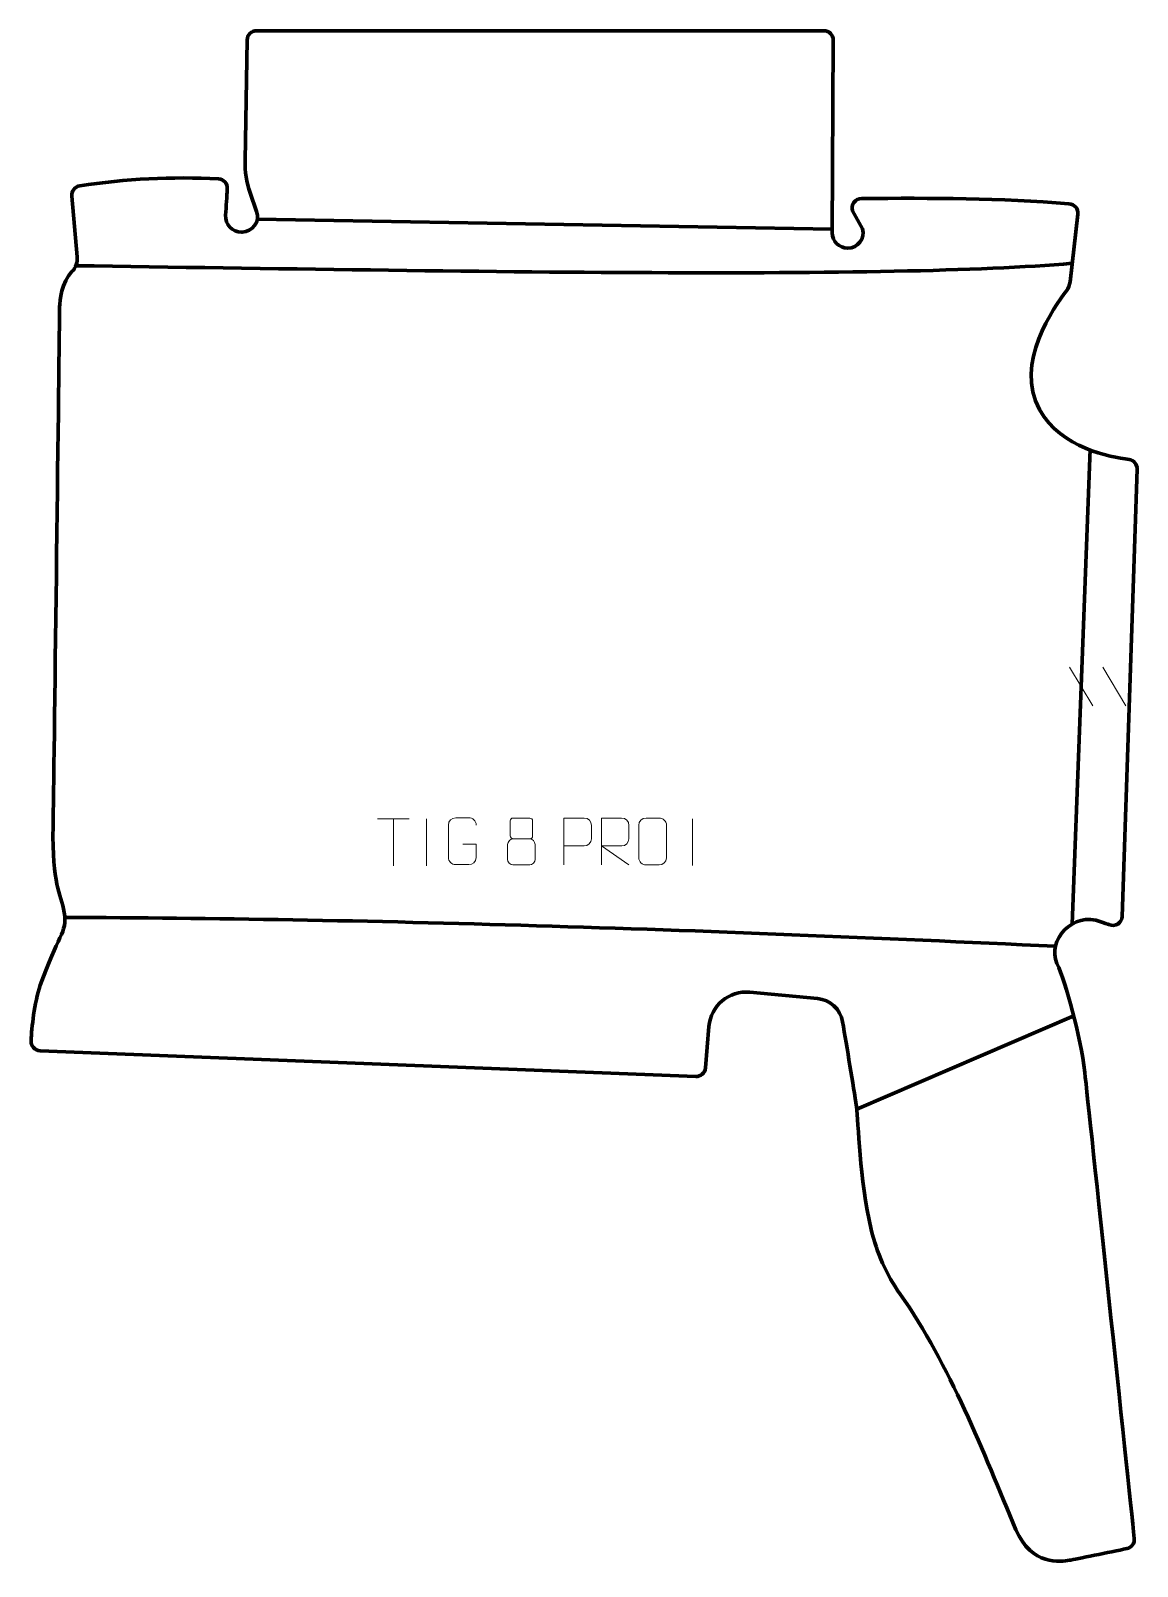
# Model space of a CAD drawing. Header units: millimetres. Extents: x -295 to 295, y -411 to 408.
import ezdxf

# ---------------------------------------------------------------- set-up
doc = ezdxf.new("R2010")
doc.units = ezdxf.units.MM
doc.header["$MEASUREMENT"] = 0
for name, color, linetype in [('layer 1', 7, 'Continuous'), ('layer 2', 7, 'Continuous'), ('layer 3', 7, 'Continuous')]:
    doc.layers.add(name, color=color, linetype=linetype)

msp = doc.modelspace()

# ---------------------------------------------------------------- linework, layer by layer
at = {"layer": 'layer 1', "color": 250, "lineweight": 9}
for points in [[(258.8218, 68.6106), (258.8218, 68.6106), (271.1861, 48.0663), (271.1861, 48.0663)], [(276.5517, 68.6106), (276.5517, 68.6106), (288.916, 48.0663), (288.916, 48.0663)], [(-110.1713, -12.2215), (-110.1713, -12.2215), (-93.1841, -12.2215), (-93.1841, -12.2215)], [(-101.6775, -37.1515), (-101.6775, -37.1515), (-101.6775, -12.198), (-101.6775, -12.198)], [(-84.0388, -12.1877), (-84.0388, -12.1877), (-84.0388, -37.1618), (-84.0388, -37.1618)], [(57.8909, -12.1319), (57.8909, -12.1319), (57.8909, -37.106), (57.8909, -37.106)]]:
    msp.add_open_spline(points, degree=3, dxfattribs=at)
for points, knots in [([(-64.6726, -25.6115), (-64.6726, -25.6115), (-57.5045, -25.6115), (-57.5045, -25.6115), (-57.5045, -25.6115), (-57.5045, -25.6115), (-57.5045, -32.7796), (-57.5045, -32.7796), (-57.5045, -32.7796), (-57.6442, -35.103), (-59.3214, -36.5826), (-61.4692, -36.5934), (-61.4692, -36.5934), (-63.801, -36.593), (-66.133, -36.593), (-68.4645, -36.5934), (-68.4645, -36.5934), (-70.3894, -36.6988), (-72.3616, -34.8143), (-72.3504, -32.797), (-72.3504, -32.797), (-72.35, -27.0269), (-72.35, -21.2572), (-72.3504, -15.4879), (-72.3504, -15.4879), (-72.3462, -13.3498), (-70.5994, -11.6306), (-68.4471, -11.644), (-68.4471, -11.644), (-66.1214, -11.644), (-63.7953, -11.644), (-61.4692, -11.644), (-61.4692, -11.644), (-59.5225, -11.6086), (-57.5311, -13.1001), (-57.5045, -15.5378)], [0, 0, 0, 0, 0.1, 0.1, 0.1, 0.1, 0.2, 0.2, 0.2, 0.2, 0.3, 0.3, 0.3, 0.3, 0.4, 0.4, 0.4, 0.4, 0.5, 0.5, 0.5, 0.5, 0.6, 0.6, 0.6, 0.6, 0.7, 0.7, 0.7, 0.7, 0.8, 0.8, 0.8, 0.8, 1, 1, 1, 1]), ([(-39.3985, -13.2475), (-39.3985, -15.4605), (-39.3985, -19.1428), (-39.3985, -21.3561), (-39.3985, -21.3561), (-39.3835, -21.8635), (-38.5761, -22.7949), (-37.876, -22.7937), (-37.876, -22.7937), (-34.9061, -22.7935), (-31.9359, -22.8784), (-28.9655, -22.8787), (-28.9655, -22.8787), (-28.1684, -22.8745), (-27.4477, -22.0842), (-27.4503, -21.3635), (-27.4503, -21.3635), (-27.4506, -19.1475), (-27.4506, -15.4628), (-27.4503, -13.2475), (-27.4503, -13.2475), (-27.4688, -12.5367), (-28.0802, -11.7763), (-28.9141, -11.7837), (-28.9141, -11.7837), (-31.9312, -11.784), (-34.9481, -11.784), (-37.9647, -11.7837), (-37.9647, -11.7837), (-38.5911, -11.7761), (-39.4152, -12.4871), (-39.3985, -13.2475)], [0, 0, 0, 0, 0.11111111, 0.11111111, 0.11111111, 0.11111111, 0.22222222, 0.22222222, 0.22222222, 0.22222222, 0.33333333, 0.33333333, 0.33333333, 0.33333333, 0.44444444, 0.44444444, 0.44444444, 0.44444444, 0.55555556, 0.55555556, 0.55555556, 0.55555556, 0.66666667, 0.66666667, 0.66666667, 0.66666667, 0.77777778, 0.77777778, 0.77777778, 0.77777778, 1, 1, 1, 1]), ([(-10.7772, -36.7352), (-10.7772, -36.7352), (-10.7772, -11.7816), (-10.7772, -11.7816), (-10.7772, -11.7816), (-7.1822, -11.7816), (-3.5869, -11.7816), (0.0085, -11.7816), (0.0085, -11.7816), (2.3337, -11.8195), (3.8911, -13.3096), (3.8869, -15.6757), (3.8869, -15.6757), (3.8865, -17.7114), (3.8865, -20.7707), (3.8869, -22.8067), (3.8869, -22.8067), (3.8804, -24.6821), (2.0682, -26.624), (0.0586, -26.6431), (0.0586, -26.6431), (0.0586, -26.6431), (-10.7772, -26.6431), (-10.7772, -26.6431)], [0, 0, 0, 0, 0.14285714, 0.14285714, 0.14285714, 0.14285714, 0.28571429, 0.28571429, 0.28571429, 0.28571429, 0.42857143, 0.42857143, 0.42857143, 0.42857143, 0.57142857, 0.57142857, 0.57142857, 0.57142857, 0.71428571, 0.71428571, 0.71428571, 0.71428571, 1, 1, 1, 1]), ([(9.2229, -36.7351), (9.2229, -36.7351), (9.2229, -11.7816), (9.2229, -11.7816), (9.2229, -11.7816), (12.8177, -11.7816), (16.4132, -11.7816), (20.0084, -11.7816), (20.0084, -11.7816), (22.3337, -11.8193), (23.891, -13.3093), (23.8869, -15.6757), (23.8869, -15.6757), (23.8865, -17.7112), (23.8865, -20.7706), (23.8869, -22.8066), (23.8869, -22.8066), (23.8804, -24.6821), (22.0681, -26.6239), (20.0586, -26.643), (20.0586, -26.643), (20.0586, -26.643), (9.2229, -26.643), (9.2229, -26.643), (9.2229, -26.643), (9.2229, -26.643), (23.8776, -36.7351), (23.8776, -36.7351)], [0, 0, 0, 0, 0.125, 0.125, 0.125, 0.125, 0.25, 0.25, 0.25, 0.25, 0.375, 0.375, 0.375, 0.375, 0.5, 0.5, 0.5, 0.5, 0.625, 0.625, 0.625, 0.625, 0.75, 0.75, 0.75, 0.75, 1, 1, 1, 1]), ([(33.0353, -11.7819), (35.361, -11.7819), (37.6871, -11.7819), (40.0132, -11.7819), (40.0132, -11.7819), (41.9598, -11.7463), (43.9512, -13.2379), (43.9779, -15.6755), (43.9779, -15.6755), (43.9775, -21.4224), (43.9775, -27.1697), (43.9779, -32.9174), (43.9779, -32.9174), (43.8381, -35.2408), (42.1609, -36.7204), (40.0132, -36.7312), (40.0132, -36.7312), (37.6813, -36.7308), (35.3494, -36.7308), (33.0179, -36.7312), (33.0179, -36.7312), (31.0929, -36.8366), (29.1208, -34.9521), (29.132, -32.9348), (29.132, -32.9348), (29.1323, -27.1647), (29.1323, -21.395), (29.132, -15.6257), (29.132, -15.6257), (29.1362, -13.4876), (30.8829, -11.7684), (33.0353, -11.7819)], [0, 0, 0, 0, 0.11111111, 0.11111111, 0.11111111, 0.11111111, 0.22222222, 0.22222222, 0.22222222, 0.22222222, 0.33333333, 0.33333333, 0.33333333, 0.33333333, 0.44444444, 0.44444444, 0.44444444, 0.44444444, 0.55555556, 0.55555556, 0.55555556, 0.55555556, 0.66666667, 0.66666667, 0.66666667, 0.66666667, 0.77777778, 0.77777778, 0.77777778, 0.77777778, 1, 1, 1, 1]), ([(-40.8573, -25.7657), (-40.8573, -28.9365), (-40.8573, -30.6386), (-40.8573, -33.81), (-40.8573, -33.81), (-40.8658, -35.0319), (-39.1679, -36.7246), (-37.9153, -36.7331), (-37.9153, -36.7331), (-34.9322, -36.7328), (-31.9489, -36.7328), (-28.9655, -36.7331), (-28.9655, -36.7331), (-27.6422, -36.7214), (-26.0218, -35.0998), (-26.0329, -33.8006), (-26.0329, -33.8006), (-26.0332, -30.6324), (-26.0332, -28.9336), (-26.0329, -25.7657), (-26.0329, -25.7657), (-26.1026, -24.3853), (-27.6804, -22.8067), (-28.9858, -22.8128), (-28.9858, -22.8128), (-31.9624, -22.8131), (-34.939, -22.8131), (-37.9153, -22.8128), (-37.9153, -22.8128), (-38.9948, -22.8064), (-40.8411, -24.3853), (-40.8573, -25.7657)], [0, 0, 0, 0, 0.11111111, 0.11111111, 0.11111111, 0.11111111, 0.22222222, 0.22222222, 0.22222222, 0.22222222, 0.33333333, 0.33333333, 0.33333333, 0.33333333, 0.44444444, 0.44444444, 0.44444444, 0.44444444, 0.55555556, 0.55555556, 0.55555556, 0.55555556, 0.66666667, 0.66666667, 0.66666667, 0.66666667, 0.77777778, 0.77777778, 0.77777778, 0.77777778, 1, 1, 1, 1])]:
    msp.add_open_spline(points, degree=3, knots=knots, dxfattribs=at)
at = {"layer": 'layer 2', "color": 12, "lineweight": 200}
msp.add_open_spline([(275.538, -67.0512), (276.5921, -67.4692), (279.8225, -68.544), (279.8225, -68.544), (279.8225, -68.544), (283.0673, -70.0187), (286.7694, -67.7214), (286.8886, -64.1595), (286.8886, -64.1595), (286.8886, -64.1595), (294.8498, 174.2707), (294.8498, 174.2707), (294.8498, 174.2707), (294.9355, 176.8323), (293.0721, 179.0445), (290.5321, 179.3899), (290.5321, 179.3899), (280.4688, 180.7578), (254.4884, 185.2109), (242.8111, 206.0239), (242.8111, 206.0239), (229.0652, 230.5239), (250.8012, 260.8238), (257.153, 269.2974), (257.153, 269.2974), (258.2078, 270.7048), (258.8668, 272.3685), (259.0714, 274.1153), (259.0714, 274.1153), (259.0714, 274.1153), (263.2913, 310.1413), (263.2913, 310.1413), (263.2913, 310.1413), (263.6335, 313.0601), (261.3951, 315.6428), (258.4568, 315.7204), (258.4568, 315.7204), (222.217, 318.8022), (185.4731, 318.7556), (148.0173, 318.5736), (148.0173, 318.5736), (144.5266, 318.5567), (142.0201, 315.2439), (143.1595, 311.9445), (143.1595, 311.9445), (143.1595, 311.9445), (148.4463, 302.4258), (148.4463, 302.4258), (148.4463, 302.4258), (149.881, 297.2079), (145.9542, 292.0567), (140.5419, 292.0567), (140.5419, 292.0567), (136.0147, 292.0567), (132.3444, 295.7264), (132.3444, 300.253), (132.3444, 300.253), (132.3444, 300.253), (132.8447, 402.9994), (132.8447, 402.9994), (132.8447, 402.9994), (132.8447, 405.7605), (130.6059, 407.9986), (127.8444, 407.9986), (127.8444, 407.9986), (127.8444, 407.9986), (-174.6139, 407.9986), (-174.6139, 407.9986), (-174.6139, 407.9986), (-177.3405, 407.9986), (-179.564, 405.8145), (-179.6127, 403.089), (-179.6127, 403.089), (-179.6127, 403.089), (-180.761, 338.8018), (-180.761, 338.8018), (-180.761, 338.8018), (-180.8661, 332.9253), (-179.9338, 327.0761), (-178.0065, 321.5231), (-178.0065, 321.5231), (-178.0065, 321.5231), (-174.5564, 311.5811), (-174.5564, 311.5811), (-174.5564, 311.5811), (-172.6983, 306.2261), (-176.6755, 300.6371), (-182.3442, 300.6371), (-182.3442, 300.6371), (-182.3442, 300.6371), (-182.6008, 300.6371), (-182.6008, 300.6371), (-182.6008, 300.6371), (-187.5428, 300.6371), (-191.4142, 304.7622), (-191.1027, 309.6387), (-191.1027, 309.6387), (-190.8053, 314.2978), (-190.4532, 319.8113), (-190.2042, 323.7107), (-190.2042, 323.7107), (-190.0274, 326.482), (-192.148, 328.87), (-194.9215, 329.0104), (-194.9215, 329.0104), (-219.6802, 330.2626), (-244.3393, 329.1099), (-268.8884, 325.2969), (-268.8884, 325.2969), (-271.5089, 324.8899), (-273.3539, 322.5022), (-273.0935, 319.8635), (-273.0935, 319.8635), (-273.0935, 319.8635), (-270.2477, 287.4529), (-270.2477, 287.4529), (-270.2477, 287.4529), (-269.993, 284.5525), (-270.9578, 281.6442), (-273.0046, 279.5737), (-273.0046, 279.5737), (-278.5217, 273.9918), (-279.5645, 264.1669), (-279.6051, 260.5385), (-279.6051, 260.5385), (-280.069, 219.3418), (-282.5755, 12.6413), (-283.117, -16.0688), (-283.117, -16.0688), (-283.7146, -47.7394), (-278.9334, -51.3249), (-277.1406, -62.0809), (-277.1406, -62.0809), (-275.3478, -72.837), (-280.7266, -74.6295), (-289.8889, -100.9221), (-289.8889, -100.9221), (-293.2068, -110.444), (-294.4144, -123.4112), (-294.843, -130.4771), (-294.843, -130.4771), (-295.013, -133.2763), (-292.8516, -135.6678), (-290.0487, -135.7782), (-290.0487, -135.7782), (-290.0487, -135.7782), (59.5392, -149.5349), (59.5392, -149.5349), (59.5392, -149.5349), (62.2104, -149.64), (64.4922, -147.6252), (64.7176, -144.9618), (64.7176, -144.9618), (64.7176, -144.9618), (66.5937, -122.8317), (66.5937, -122.8317), (66.5937, -122.8317), (67.5328, -111.7526), (77.3297, -103.5669), (88.401, -104.6112), (88.401, -104.6112), (88.401, -104.6112), (124.4355, -108.0112), (124.4355, -108.0112), (124.4355, -108.0112), (131.1838, -108.6479), (136.6663, -113.7296), (137.8111, -120.4095), (137.8111, -120.4095), (140.0509, -133.4847), (143.6171, -154.6089), (145.1958, -165.6576), (145.1958, -165.6576), (146.3896, -174.0126), (146.6891, -203.7927), (153.1012, -231.0856), (153.1012, -231.0856), (156.0042, -243.4409), (161.2119, -255.1545), (168.5158, -265.5349), (168.5158, -265.5349), (195.1978, -303.4559), (212.8141, -350.0045), (230.2646, -391.1366), (230.2646, -391.1366), (238.5461, -410.6564), (254.3657, -408.2664), (258.7482, -407.4696), (258.7482, -407.4696), (262.0919, -406.8622), (280.7386, -403.0083), (289.3944, -401.215), (289.3944, -401.215), (291.9016, -400.6955), (293.6062, -398.3635), (293.3377, -395.8179), (293.3377, -395.8179), (289.9539, -363.7368), (269.4699, -169.6156), (266.9126, -147.3328), (266.9126, -147.3328), (264.6753, -127.8415), (256.7557, -99.5105), (252.1178, -89.2353), (252.1178, -89.2353), (246.6039, -77.02), (260.7407, -61.1847), (275.538, -67.0512)], degree=3, knots=[0, 0, 0, 0, 0.01886792, 0.01886792, 0.01886792, 0.01886792, 0.03773585, 0.03773585, 0.03773585, 0.03773585, 0.05660377, 0.05660377, 0.05660377, 0.05660377, 0.0754717, 0.0754717, 0.0754717, 0.0754717, 0.09433962, 0.09433962, 0.09433962, 0.09433962, 0.11320755, 0.11320755, 0.11320755, 0.11320755, 0.13207547, 0.13207547, 0.13207547, 0.13207547, 0.1509434, 0.1509434, 0.1509434, 0.1509434, 0.16981132, 0.16981132, 0.16981132, 0.16981132, 0.18867925, 0.18867925, 0.18867925, 0.18867925, 0.20754717, 0.20754717, 0.20754717, 0.20754717, 0.22641509, 0.22641509, 0.22641509, 0.22641509, 0.24528302, 0.24528302, 0.24528302, 0.24528302, 0.26415094, 0.26415094, 0.26415094, 0.26415094, 0.28301887, 0.28301887, 0.28301887, 0.28301887, 0.30188679, 0.30188679, 0.30188679, 0.30188679, 0.32075472, 0.32075472, 0.32075472, 0.32075472, 0.33962264, 0.33962264, 0.33962264, 0.33962264, 0.35849057, 0.35849057, 0.35849057, 0.35849057, 0.37735849, 0.37735849, 0.37735849, 0.37735849, 0.39622642, 0.39622642, 0.39622642, 0.39622642, 0.41509434, 0.41509434, 0.41509434, 0.41509434, 0.43396226, 0.43396226, 0.43396226, 0.43396226, 0.45283019, 0.45283019, 0.45283019, 0.45283019, 0.47169811, 0.47169811, 0.47169811, 0.47169811, 0.49056604, 0.49056604, 0.49056604, 0.49056604, 0.50943396, 0.50943396, 0.50943396, 0.50943396, 0.52830189, 0.52830189, 0.52830189, 0.52830189, 0.54716981, 0.54716981, 0.54716981, 0.54716981, 0.56603774, 0.56603774, 0.56603774, 0.56603774, 0.58490566, 0.58490566, 0.58490566, 0.58490566, 0.60377358, 0.60377358, 0.60377358, 0.60377358, 0.62264151, 0.62264151, 0.62264151, 0.62264151, 0.64150943, 0.64150943, 0.64150943, 0.64150943, 0.66037736, 0.66037736, 0.66037736, 0.66037736, 0.67924528, 0.67924528, 0.67924528, 0.67924528, 0.69811321, 0.69811321, 0.69811321, 0.69811321, 0.71698113, 0.71698113, 0.71698113, 0.71698113, 0.73584906, 0.73584906, 0.73584906, 0.73584906, 0.75471698, 0.75471698, 0.75471698, 0.75471698, 0.77358491, 0.77358491, 0.77358491, 0.77358491, 0.79245283, 0.79245283, 0.79245283, 0.79245283, 0.81132075, 0.81132075, 0.81132075, 0.81132075, 0.83018868, 0.83018868, 0.83018868, 0.83018868, 0.8490566, 0.8490566, 0.8490566, 0.8490566, 0.86792453, 0.86792453, 0.86792453, 0.86792453, 0.88679245, 0.88679245, 0.88679245, 0.88679245, 0.90566038, 0.90566038, 0.90566038, 0.90566038, 0.9245283, 0.9245283, 0.9245283, 0.9245283, 0.94339623, 0.94339623, 0.94339623, 0.94339623, 0.96226415, 0.96226415, 0.96226415, 0.96226415, 1, 1, 1, 1], dxfattribs=at)
at = {"layer": 'layer 3', "color": 142, "lineweight": 200}
for points in [[(-174.2161, 307.5294), (-174.2161, 307.5294), (132.3537, 302.1763), (132.3537, 302.1763)], [(-270.9654, 282.709), (-62.9017, 279.7041), (162.6757, 275.415), (260.2255, 284.0072)], [(269.7823, 184.9274), (269.7823, 184.9274), (260.2255, -68.2506), (260.2255, -68.2506)], [(-276.8297, -64.779), (-121.2391, -65.0408), (62.1365, -71.0574), (251.272, -80.1255)], [(261.031, -117.2257), (261.031, -117.2257), (145.3566, -166.9811), (145.3566, -166.9811)]]:
    msp.add_open_spline(points, degree=3, dxfattribs=at)

doc.saveas('drawing.dxf')
